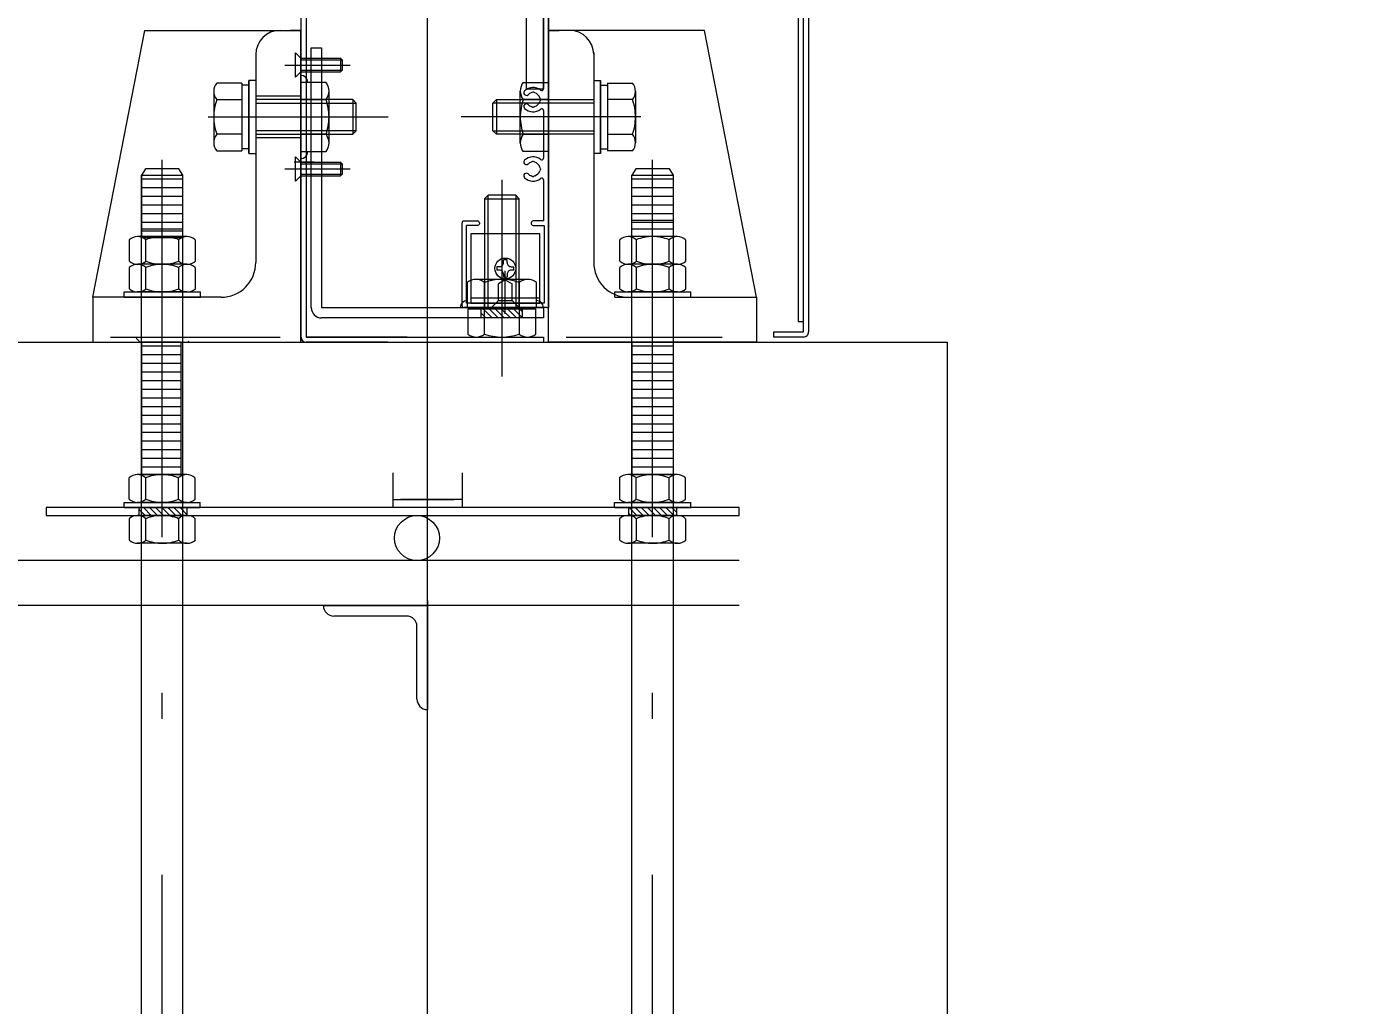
# Model space of a CAD drawing. Header units: millimetres. Extents: x -13466 to 37833, y -11727 to 34084.
# Drawn here: x 17035.3 to 17418.4, y 10737.9 to 11020.4 of the extents above; entities that cross this region are included whole.
import ezdxf

# ---------------------------------------------------------------- set-up
doc = ezdxf.new("R2010")
doc.units = ezdxf.units.MM
doc.header["$LTSCALE"] = 30
doc.header["$PDSIZE"] = 300
doc.linetypes.add('SXF_一点短鎖線', pattern=[9.25, 6, -1.5, 0.25, -1.5])
for name, color, linetype, lineweight in [('D-BMK', 2, 'SXF_一点短鎖線', 13), ('D-STR-DIM', 7, 'Continuous', 13), ('D-STR-STR1', 2, 'Continuous', 13), ('D-STR-STR5', 6, 'Continuous', 25)]:
    doc.layers.add(name, color=color, linetype=linetype, lineweight=lineweight)
doc.styles.add('MS ゴシック', font='MS Gothic.ttf')
doc.dimstyles.new('DIM-30-F', dxfattribs={"dimscale": 30, "dimtxt": 3.5, "dimasz": 2.5, "dimexe": 0, "dimexo": 2, "dimgap": 0.8, "dimtad": 1, "dimdec": 0, "dimzin": 0, "dimdsep": 46, "dimtxsty": 'MS ゴシック', "dimblk": 'OPEN', "dimcen": 0.1, "dimaunit": 1, "dimadec": 4, "dimazin": 0, "dimtfac": 1, "dimtdec": 0, "dimtmove": 2, "dimatfit": 3, "dimldrblk": 'OPEN', "dimfxl": 1, "dimtolj": 1, "dimtzin": 0, "dimlwd": -1, "dimlwe": -1, "dimarcsym": 2})

# ---------------------------------------------------------------- blocks, each defined once
blk = doc.blocks.new('_Open')
at = {"color": 0, "linetype": 'ByBlock', "lineweight": -2}
for p, q in [((-1, 0.1667), (0, 0)), ((-1, -0.1667), (0, 0)), ((0, 0), (-1, 0))]:
    blk.add_line(p, q, dxfattribs=at)
blk = doc.blocks.new('*D20')
at = {"layer": 'D-STR-DIM', "color": 0, "transparency": 16777216}
for p, q in [((8743.3, 12827.45), (8769.9, 12881.24)), ((8837.13, 12848), (9599.08, 12471.25)), ((9692.9, 12491.8), (9666.31, 12438.01))]:
    blk.add_line(p, q, dxfattribs=at)
at = {"layer": 'Defpoints', "color": 0, "transparency": 16777216}
for p in [(8769.9, 12881.24), (9666.31, 12438.01), (9666.31, 12438.01)]:
    blk.add_point(p, dxfattribs=at)
at = {"layer": 'D-STR-DIM', "color": 0, "transparency": 16777216, "xscale": 75, "yscale": 75, "zscale": 75}
for p, rotation in [((8769.9, 12881.24), 153.6900675261025), ((9666.31, 12438.01), 333.6900675261025)]:
    blk.add_blockref('_Open', p, dxfattribs=dict(at, rotation=rotation))
at = {"layer": 'D-STR-DIM', "color": 0, "transparency": 16777216, "insert": (9252.01, 12728.2), "char_height": 105, "width": 46998.7126, "attachment_point": 5, "rotation": 333.6901, "style": 'MS ゴシック'}
blk.add_mtext('\\A1;R1000', dxfattribs=at)
blk = doc.blocks.new('*D36')
at = {"layer": 'D-STR-DIM', "color": 0, "transparency": 16777216}
for p, q in [((17517.8, 5420.06), (17308.97, 5420.06)), ((17308.97, 4995.06), (17308.97, 5345.06)), ((17552.8, 4920.06), (17308.97, 4920.06))]:
    blk.add_line(p, q, dxfattribs=at)
at = {"layer": 'Defpoints', "color": 0, "transparency": 16777216}
for p in [(17308.97, 5420.06), (17577.8, 5420.06), (17612.8, 4920.06)]:
    blk.add_point(p, dxfattribs=at)
at = {"layer": 'D-STR-DIM', "color": 0, "transparency": 16777216, "xscale": 75, "yscale": 75, "zscale": 75}
for p, rotation in [((17308.97, 5420.06), 90), ((17308.97, 4920.06), 270)]:
    blk.add_blockref('_Open', p, dxfattribs=dict(at, rotation=rotation))
at = {"layer": 'D-STR-DIM', "color": 0, "transparency": 16777216, "insert": (17232.47, 5170.06), "char_height": 105, "width": 18546.0308, "attachment_point": 5, "rotation": 90, "style": 'MS ゴシック'}
blk.add_mtext('\\A1;50', dxfattribs=at)

msp = doc.modelspace()

# ---------------------------------------------------------------- linework, layer by layer
at = {"layer": 'D-BMK', "linetype": 'SXF_一点短鎖線', "lineweight": 9}
for p, q in [((17150.939, 8967.227), (17150.939, 15218.012)), ((17074.439, 10595.6), (17074.439, 10981.986)), ((17074.439, 10595.6), (17074.439, 10981.986)), ((17215.939, 10595.6), (17215.939, 10981.986)), ((17215.939, 10595.6), (17215.939, 10981.986))]:
    msp.add_line(p, q, dxfattribs=at)
at = {"layer": 'D-STR-STR1', "linetype": 'Continuous', "lineweight": 9}
for p, q in [((17114.439, 11069.306), (17114.439, 10930.806)), ((17115.939, 11069.306), (17115.939, 10930.806)), ((17115.939, 11059.306), (17115.939, 10939.306)), ((17179.439, 11059.306), (17179.439, 11002.429)), ((17185.939, 11058.806), (17185.939, 10939.806)), ((17259.439, 10935.306), (17259.439, 11053.187)), ((17260.939, 11054.497), (17260.939, 10932.306)), ((17185.939, 11039.306), (17185.939, 10939.306)), ((17184.439, 11034.506), (17184.439, 11002.429)), ((17184.439, 11002.429), (17184.439, 11034.506)), ((17185.939, 11009.673), (17185.939, 11024.505)), ((17054.439, 10942.306), (17069.439, 11019.306)), ((17069.439, 11019.306), (17114.439, 11019.306)), ((17114.439, 11019.306), (17111.439, 11019.306)), ((17114.439, 10929.306), (17114.439, 11019.306)), ((17185.939, 10929.306), (17185.939, 11019.306)), ((17185.939, 11019.306), (17188.939, 11019.306)), ((17230.939, 11019.306), (17185.939, 11019.306)), ((17245.939, 10942.306), (17230.939, 11019.306)), ((17101.439, 11012.306), (17101.439, 10952.306)), ((17112.939, 11005.806), (17112.939, 11012.806)), ((17112.939, 11012.806), (17114.439, 11011.306)), ((17114.439, 11007.306), (17114.439, 11011.306)), ((17114.439, 11011.306), (17125.837, 11011.306)), ((17117.439, 10939.306), (17117.439, 11014.306)), ((17117.439, 11014.306), (17120.439, 11014.306)), ((17120.439, 11014.306), (17120.439, 10939.306)), ((17126.337, 11010.806), (17125.837, 11011.306)), ((17125.939, 11007.306), (17125.939, 11011.306)), ((17198.939, 11012.906), (17198.939, 11005.706)), ((17198.939, 11012.306), (17198.939, 10952.306)), ((17109.794, 11009.306), (17128.641, 11009.306)), ((17112.939, 11005.806), (17114.439, 11007.306)), ((17114.439, 11010.806), (17126.439, 11010.806)), ((17114.439, 11007.806), (17126.439, 11007.806)), ((17114.439, 11007.306), (17125.837, 11007.306)), ((17125.837, 11007.306), (17126.337, 11007.806)), ((17126.439, 11007.806), (17126.439, 11010.806)), ((17097.439, 11004.106), (17090.172, 11004.106)), ((17097.439, 11004.106), (17097.439, 10984.506)), ((17099.439, 11003.506), (17097.439, 11003.506)), ((17101.439, 11004.806), (17099.439, 11004.806)), ((17099.439, 11004.806), (17099.439, 10983.806)), ((17099.439, 10983.806), (17099.439, 11004.806)), ((17099.439, 11004.106), (17099.439, 10984.506)), ((17099.439, 11003.506), (17099.439, 10985.106)), ((17101.439, 11004.806), (17101.439, 10983.806)), ((17114.439, 10984.306), (17114.439, 11004.306)), ((17121.707, 11004.306), (17114.439, 11004.306)), ((17178.604, 11004.306), (17185.871, 11004.306)), ((17185.939, 11003.29), (17185.939, 11004.306)), ((17198.871, 11004.806), (17200.871, 11004.806)), ((17198.939, 11004.806), (17198.939, 11002.79)), ((17200.871, 11004.806), (17200.871, 10983.806)), ((17200.871, 10983.806), (17200.871, 11004.806)), ((17200.871, 11004.106), (17200.871, 10984.506)), ((17200.871, 11003.506), (17202.871, 11003.506)), ((17200.871, 11003.506), (17200.871, 10985.106)), ((17202.871, 11004.106), (17210.139, 11004.106)), ((17202.871, 11004.106), (17202.871, 10984.506)), ((17089.314, 11001.806), (17089.314, 10986.806)), ((17114.439, 11000.306), (17101.439, 11000.306)), ((17122.564, 10986.806), (17122.564, 11001.806)), ((17177.746, 10986.806), (17177.746, 11001.806)), ((17179.439, 11002.429), (17184.439, 11002.429)), ((17181.28, 11001.456), (17180.939, 11001.243)), ((17181.939, 11001.243), (17181.599, 11001.456)), ((17183.589, 10999.466), (17183.376, 10999.806)), ((17210.996, 11001.806), (17210.996, 10986.806)), ((17090.172, 10999.306), (17097.439, 10999.306)), ((17129.439, 10999.306), (17101.439, 10999.306)), ((17101.439, 10998.306), (17130.439, 10998.306)), ((17114.439, 10999.306), (17121.707, 10999.306)), ((17130.439, 10998.306), (17129.439, 10999.306)), ((17129.439, 10999.306), (17129.439, 10989.306)), ((17130.439, 10990.306), (17130.439, 10998.306)), ((17169.871, 10998.306), (17170.871, 10999.306)), ((17198.871, 10998.306), (17169.871, 10998.306)), ((17169.871, 10990.306), (17169.871, 10998.306)), ((17170.871, 10999.306), (17198.871, 10999.306)), ((17170.871, 10999.306), (17170.871, 10989.306)), ((17185.871, 10999.306), (17178.604, 10999.306)), ((17181.28, 10997.156), (17180.939, 10997.37)), ((17181.939, 10997.37), (17181.599, 10997.156)), ((17183.589, 10999.147), (17183.376, 10998.806)), ((17184.439, 10996.184), (17184.439, 10982.429)), ((17198.939, 10997.906), (17198.939, 10990.706)), ((17210.139, 10999.306), (17202.871, 10999.306)), ((17087.74, 10994.306), (17139.628, 10994.306)), ((17212.571, 10994.306), (17160.682, 10994.306)), ((17097.439, 10989.306), (17090.172, 10989.306)), ((17130.439, 10990.306), (17101.439, 10990.306)), ((17101.439, 10989.306), (17129.439, 10989.306)), ((17114.439, 10988.306), (17101.439, 10988.306)), ((17121.707, 10989.306), (17114.439, 10989.306)), ((17129.439, 10989.306), (17130.439, 10990.306)), ((17169.871, 10990.306), (17198.871, 10990.306)), ((17170.871, 10989.306), (17169.871, 10990.306)), ((17198.871, 10989.306), (17170.871, 10989.306)), ((17178.604, 10989.306), (17185.871, 10989.306)), ((17202.871, 10989.306), (17210.139, 10989.306)), ((17090.172, 10984.506), (17097.439, 10984.506)), ((17099.439, 10985.106), (17097.439, 10985.106)), ((17114.439, 10984.306), (17121.707, 10984.306)), ((17185.871, 10984.306), (17178.604, 10984.306)), ((17200.871, 10985.106), (17202.871, 10985.106)), ((17210.139, 10984.506), (17202.871, 10984.506)), ((17099.439, 10983.806), (17101.439, 10983.806)), ((17118.204, 10981.306), (17112.504, 10981.306)), ((17112.939, 10975.806), (17112.939, 10982.806)), ((17112.939, 10982.806), (17114.439, 10981.306)), ((17114.439, 10977.306), (17114.439, 10981.306)), ((17114.439, 10981.306), (17125.837, 10981.306)), ((17114.439, 10980.806), (17126.439, 10980.806)), ((17126.337, 10980.806), (17125.837, 10981.306)), ((17125.939, 10977.306), (17125.939, 10981.306)), ((17126.439, 10977.806), (17126.439, 10980.806)), ((17150.939, 10611.066), (17150.939, 10981.986)), ((17181.28, 10981.456), (17180.939, 10981.243)), ((17181.939, 10981.243), (17181.599, 10981.456)), ((17200.871, 10983.806), (17198.871, 10983.806)), ((17198.939, 10982.906), (17198.939, 10975.706)), ((17068.439, 10977.535), (17068.439, 10959.806)), ((17068.439, 10976.498), (17080.439, 10976.498)), ((17109.794, 10979.306), (17128.641, 10979.306)), ((17112.939, 10975.806), (17114.439, 10977.306)), ((17114.439, 10977.806), (17126.439, 10977.806)), ((17114.439, 10977.306), (17125.837, 10977.306)), ((17125.837, 10977.306), (17126.337, 10977.806)), ((17181.28, 10977.156), (17180.939, 10977.37)), ((17181.939, 10977.37), (17181.599, 10977.156)), ((17183.589, 10979.466), (17183.376, 10979.806)), ((17183.589, 10979.147), (17183.376, 10978.806)), ((17209.939, 10976.498), (17221.939, 10976.498)), ((17068.439, 10973.998), (17080.439, 10973.998)), ((17172.439, 10976.196), (17172.439, 10919.406)), ((17184.439, 10976.184), (17184.439, 10964.306)), ((17209.939, 10973.998), (17221.939, 10973.998)), ((17068.439, 10971.498), (17080.439, 10971.498)), ((17068.439, 10968.998), (17080.439, 10968.998)), ((17168.439, 10971.73), (17167.439, 10970.73)), ((17167.439, 10970.73), (17167.439, 10938.931)), ((17167.439, 10970.73), (17177.439, 10970.73)), ((17168.439, 10938.931), (17168.439, 10971.73)), ((17176.439, 10971.73), (17168.439, 10971.73)), ((17177.439, 10970.73), (17176.439, 10971.73)), ((17176.439, 10971.73), (17176.439, 10938.931)), ((17177.439, 10938.931), (17177.439, 10970.73)), ((17209.939, 10971.498), (17221.939, 10971.498)), ((17209.939, 10968.998), (17221.939, 10968.998)), ((17068.439, 10966.498), (17080.439, 10966.498)), ((17209.939, 10966.498), (17221.939, 10966.498)), ((17068.439, 10963.998), (17080.439, 10963.998)), ((17068.439, 10961.998), (17080.439, 10961.998)), ((17068.439, 10961.998), (17080.439, 10961.998)), ((17068.439, 10961.498), (17080.439, 10961.498)), ((17160.939, 10939.806), (17160.939, 10963.806)), ((17161.439, 10964.306), (17165.439, 10964.306)), ((17162.239, 10940.606), (17162.239, 10963.006)), ((17165.439, 10963.006), (17162.239, 10963.006)), ((17165.939, 10963.806), (17165.939, 10963.506)), ((17180.939, 10963.806), (17180.939, 10963.506)), ((17184.439, 10964.306), (17181.439, 10964.306)), ((17181.439, 10963.006), (17184.639, 10963.006)), ((17184.639, 10963.006), (17184.639, 10940.606)), ((17209.939, 10964.498), (17221.939, 10964.498)), ((17209.939, 10963.998), (17221.939, 10963.998)), ((17209.939, 10961.998), (17221.939, 10961.998)), ((17065.004, 10952.72), (17065.004, 10958.887)), ((17081.577, 10959.806), (17067.326, 10959.806)), ((17068.439, 10959.806), (17079.891, 10959.806)), ((17068.439, 10959.498), (17080.439, 10959.498)), ((17069.754, 10952.72), (17069.754, 10958.887)), ((17079.254, 10952.72), (17079.254, 10958.887)), ((17084.004, 10952.72), (17084.004, 10958.887)), ((17183.439, 10960.606), (17163.439, 10960.606)), ((17163.439, 10960.606), (17163.439, 10940.606)), ((17183.439, 10940.606), (17183.439, 10960.606)), ((17206.504, 10952.72), (17206.504, 10958.887)), ((17223.077, 10959.806), (17208.826, 10959.806)), ((17211.254, 10952.72), (17211.254, 10958.887)), ((17220.754, 10952.72), (17220.754, 10958.887)), ((17225.504, 10952.72), (17225.504, 10958.887)), ((17065.004, 10944.72), (17065.004, 10950.887)), ((17081.577, 10951.806), (17067.326, 10951.806)), ((17081.577, 10951.806), (17067.326, 10951.806)), ((17069.754, 10944.72), (17069.754, 10950.887)), ((17079.254, 10944.72), (17079.254, 10950.887)), ((17084.004, 10944.72), (17084.004, 10950.887)), ((17171.739, 10951.106), (17170.999, 10951.106)), ((17171.739, 10950.106), (17170.999, 10950.106)), ((17172.939, 10952.306), (17172.939, 10953.046)), ((17173.439, 10937.551), (17173.439, 10949.877)), ((17173.939, 10952.306), (17173.939, 10953.046)), ((17175.139, 10951.106), (17175.879, 10951.106)), ((17175.879, 10950.106), (17175.139, 10950.106)), ((17206.504, 10944.72), (17206.504, 10950.887)), ((17223.077, 10951.806), (17208.826, 10951.806)), ((17223.077, 10951.806), (17208.826, 10951.806)), ((17211.254, 10944.72), (17211.254, 10950.887)), ((17220.754, 10944.72), (17220.754, 10950.887)), ((17225.504, 10944.72), (17225.504, 10950.887)), ((17162.439, 10946.573), (17162.439, 10939.306)), ((17179.939, 10947.431), (17164.939, 10947.431)), ((17167.439, 10939.306), (17167.439, 10946.573)), ((17173.439, 10947.306), (17171.439, 10946.152)), ((17171.439, 10941.306), (17171.439, 10946.152)), ((17172.939, 10948.906), (17172.939, 10948.166)), ((17173.439, 10947.306), (17175.439, 10946.152)), ((17173.939, 10948.906), (17173.939, 10948.166)), ((17175.439, 10941.306), (17175.439, 10946.152)), ((17177.439, 10946.573), (17177.439, 10939.306)), ((17182.439, 10939.306), (17182.439, 10946.573)), ((17091.439, 10942.306), (17054.439, 10942.306)), ((17054.439, 10942.306), (17054.439, 10932.306)), ((17063.504, 10943.806), (17085.504, 10943.806)), ((17063.504, 10942.306), (17063.504, 10943.806)), ((17063.504, 10942.306), (17085.504, 10942.306)), ((17081.577, 10943.806), (17067.326, 10943.806)), ((17085.504, 10942.306), (17085.504, 10943.806)), ((17163.439, 10942.106), (17183.439, 10942.106)), ((17205.004, 10943.806), (17227.004, 10943.806)), ((17205.004, 10942.306), (17205.004, 10943.806)), ((17205.004, 10942.306), (17227.004, 10942.306)), ((17205.939, 10942.306), (17245.939, 10942.306)), ((17223.077, 10943.806), (17208.826, 10943.806)), ((17227.004, 10942.306), (17227.004, 10943.806)), ((17245.939, 10942.306), (17245.939, 10932.306)), ((17120.439, 10939.306), (17184.439, 10939.306)), ((17185.439, 10939.306), (17161.439, 10939.306)), ((17184.639, 10940.606), (17162.239, 10940.606)), ((17182.439, 10939.306), (17162.439, 10939.306)), ((17182.439, 10939.306), (17162.439, 10939.306)), ((17162.639, 10938.931), (17162.639, 10931.664)), ((17162.639, 10938.931), (17182.239, 10938.931)), ((17163.439, 10940.606), (17183.439, 10940.606)), ((17166.439, 10936.306), (17166.439, 10939.306)), ((17169.612, 10936.306), (17166.612, 10939.306)), ((17167.439, 10931.664), (17167.439, 10938.931)), ((17171.38, 10936.306), (17168.38, 10939.306)), ((17171.439, 10941.306), (17169.439, 10939.306)), ((17169.439, 10939.306), (17177.439, 10939.306)), ((17172.439, 10937.015), (17170.148, 10939.306)), ((17171.439, 10941.306), (17175.439, 10941.306)), ((17172.439, 10938.782), (17171.915, 10939.306)), ((17174.915, 10936.306), (17172.439, 10938.782)), ((17176.683, 10936.306), (17173.683, 10939.306)), ((17175.439, 10941.306), (17177.439, 10939.306)), ((17178.439, 10936.318), (17175.451, 10939.306)), ((17178.439, 10938.086), (17177.219, 10939.306)), ((17177.439, 10938.931), (17177.439, 10931.664)), ((17178.439, 10936.306), (17178.439, 10939.306)), ((17182.239, 10931.664), (17182.239, 10938.931)), ((17184.439, 10939.306), (17184.439, 10936.306)), ((17184.439, 10936.306), (17120.439, 10936.306)), ((17167.844, 10936.306), (17166.439, 10937.711)), ((17173.148, 10936.306), (17172.439, 10937.015)), ((17054.439, 10932.306), (17054.439, 10929.306)), ((17059.506, 10930.806), (17108.506, 10930.806)), ((17068.094, 10929.306), (17066.939, 10930.461)), ((17115.939, 10930.806), (17184.439, 10930.806)), ((17115.942, 10930.806), (17184.442, 10930.806)), ((17139.504, 10930.806), (17116.004, 10930.806)), ((17139.506, 10930.806), (17116.006, 10930.806)), ((17145.155, 10930.806), (17122.075, 10930.806)), ((17164.939, 10930.806), (17179.939, 10930.806)), ((17184.439, 10930.806), (17184.439, 10929.306)), ((17190.965, 10930.806), (17236.006, 10930.806)), ((17222.004, 10929.306), (17222.004, 10933.32)), ((17245.939, 10932.306), (17245.939, 10929.306)), ((17259.439, 10930.806), (17250.939, 10930.806)), ((17054.439, 10929.306), (17110.439, 10929.306)), ((17054.439, 10929.306), (17114.439, 10929.306)), ((17059.504, 10929.306), (17108.504, 10929.306)), ((17079.891, 10929.306), (17068.439, 10929.306)), ((17068.439, 10929.306), (17068.439, 10891.106)), ((17068.439, 10928.308), (17079.891, 10928.308)), ((17079.891, 10891.106), (17079.891, 10929.306)), ((17082.236, 10929.306), (17081.939, 10929.603)), ((17115.939, 10929.306), (17184.439, 10929.306)), ((17115.939, 10929.306), (17184.439, 10929.306)), ((17139.504, 10929.306), (17116.004, 10929.306)), ((17245.939, 10929.306), (17185.939, 10929.306)), ((17190.939, 10929.306), (17235.939, 10929.306)), ((17190.963, 10929.306), (17236.004, 10929.306)), ((17221.939, 10929.306), (17209.939, 10929.306)), ((17209.939, 10929.306), (17209.939, 10891.106)), ((17209.939, 10928.308), (17221.939, 10928.308)), ((17221.939, 10891.106), (17221.939, 10929.306)), ((17068.439, 10925.808), (17079.891, 10925.808)), ((17068.439, 10923.308), (17079.891, 10923.308)), ((17209.939, 10925.808), (17221.939, 10925.808)), ((17209.939, 10923.308), (17221.939, 10923.308)), ((17068.439, 10920.808), (17079.891, 10920.808)), ((17209.939, 10920.808), (17221.939, 10920.808)), ((17068.439, 10918.308), (17079.891, 10918.308)), ((17068.439, 10915.808), (17079.891, 10915.808)), ((17209.939, 10918.308), (17221.939, 10918.308)), ((17209.939, 10915.808), (17221.939, 10915.808)), ((17068.439, 10913.308), (17079.891, 10913.308)), ((17209.939, 10913.308), (17221.939, 10913.308)), ((17068.439, 10910.808), (17079.891, 10910.808)), ((17068.439, 10908.308), (17079.891, 10908.308)), ((17209.939, 10910.808), (17221.939, 10910.808)), ((17209.939, 10908.308), (17221.939, 10908.308)), ((17068.439, 10905.808), (17079.891, 10905.808)), ((17209.939, 10905.808), (17221.939, 10905.808)), ((17068.439, 10903.308), (17079.891, 10903.308)), ((17068.439, 10900.808), (17079.891, 10900.808)), ((17209.939, 10903.308), (17221.939, 10903.308)), ((17209.939, 10900.808), (17221.939, 10900.808)), ((17068.439, 10898.308), (17079.891, 10898.308)), ((17209.939, 10898.308), (17221.939, 10898.308)), ((17068.439, 10895.808), (17079.891, 10895.808)), ((17068.439, 10893.308), (17079.891, 10893.308)), ((17209.939, 10895.808), (17221.939, 10895.808)), ((17209.939, 10893.308), (17221.939, 10893.308)), ((17064.939, 10884.02), (17064.939, 10890.187)), ((17081.512, 10891.106), (17067.262, 10891.106)), ((17081.512, 10891.106), (17067.262, 10891.106)), ((17068.439, 10891.106), (17079.891, 10891.106)), ((17069.689, 10884.02), (17069.689, 10890.187)), ((17079.19, 10884.02), (17079.19, 10890.187)), ((17083.94, 10884.02), (17083.94, 10890.187)), ((17140.939, 10891.606), (17140.939, 10883.906)), ((17160.939, 10891.606), (17160.939, 10883.906)), ((17206.439, 10884.02), (17206.439, 10890.187)), ((17223.012, 10891.106), (17208.762, 10891.106)), ((17223.012, 10891.106), (17208.762, 10891.106)), ((17209.939, 10891.106), (17221.939, 10891.106)), ((17211.189, 10884.02), (17211.189, 10890.187)), ((17220.69, 10884.02), (17220.69, 10890.187)), ((17225.44, 10884.02), (17225.44, 10890.187)), ((17240.939, 10881.606), (17040.939, 10881.606)), ((17040.939, 10881.606), (17040.939, 10879.306)), ((17063.439, 10883.106), (17085.439, 10883.106)), ((17063.439, 10881.606), (17063.439, 10883.106)), ((17063.439, 10881.606), (17085.439, 10881.606)), ((17081.512, 10883.106), (17067.262, 10883.106)), ((17081.687, 10881.606), (17067.687, 10881.606)), ((17067.687, 10881.606), (17067.687, 10879.306)), ((17069.528, 10879.306), (17067.687, 10881.147)), ((17071.296, 10879.306), (17068.996, 10881.606)), ((17073.063, 10879.306), (17070.763, 10881.606)), ((17074.831, 10879.306), (17072.531, 10881.606)), ((17076.599, 10879.306), (17074.299, 10881.606)), ((17078.367, 10879.306), (17076.067, 10881.606)), ((17080.135, 10879.306), (17077.835, 10881.606)), ((17081.687, 10879.522), (17079.602, 10881.606)), ((17081.687, 10881.29), (17081.37, 10881.606)), ((17081.687, 10879.306), (17081.687, 10881.606)), ((17085.439, 10881.606), (17085.439, 10883.106)), ((17140.939, 10883.906), (17140.939, 10881.606)), ((17140.939, 10883.906), (17143.239, 10883.906)), ((17158.639, 10881.606), (17140.939, 10881.606)), ((17158.639, 10883.906), (17143.239, 10883.906)), ((17143.239, 10883.906), (17158.639, 10883.906)), ((17160.939, 10883.906), (17158.639, 10883.906)), ((17160.939, 10883.906), (17160.939, 10881.606)), ((17204.939, 10883.106), (17226.939, 10883.106)), ((17204.939, 10881.606), (17204.939, 10883.106)), ((17204.939, 10881.606), (17226.939, 10881.606)), ((17223.012, 10883.106), (17208.762, 10883.106)), ((17222.939, 10881.606), (17208.939, 10881.606)), ((17208.939, 10881.606), (17208.939, 10879.306)), ((17211.426, 10879.306), (17209.126, 10881.606)), ((17213.194, 10879.306), (17210.894, 10881.606)), ((17214.962, 10879.306), (17212.662, 10881.606)), ((17216.729, 10879.306), (17214.429, 10881.606)), ((17218.497, 10879.306), (17216.197, 10881.606)), ((17220.265, 10879.306), (17217.965, 10881.606)), ((17222.033, 10879.306), (17219.733, 10881.606)), ((17222.939, 10880.167), (17221.5, 10881.606)), ((17222.939, 10879.306), (17222.939, 10881.606)), ((17226.939, 10881.606), (17226.939, 10883.106)), ((17240.939, 10879.306), (17240.939, 10881.606)), ((17040.939, 10879.306), (17240.939, 10879.306)), ((17064.992, 10872.22), (17064.992, 10878.387)), ((17081.565, 10879.306), (17067.314, 10879.306)), ((17067.76, 10879.306), (17067.687, 10879.38)), ((17067.687, 10879.306), (17081.687, 10879.306)), ((17069.742, 10872.22), (17069.742, 10878.387)), ((17079.242, 10872.22), (17079.242, 10878.387)), ((17083.992, 10872.22), (17083.992, 10878.387)), ((17206.492, 10872.22), (17206.492, 10878.387)), ((17223.065, 10879.306), (17208.814, 10879.306)), ((17209.658, 10879.306), (17208.939, 10880.025)), ((17208.939, 10879.306), (17222.939, 10879.306)), ((17211.242, 10872.22), (17211.242, 10878.387)), ((17220.742, 10872.22), (17220.742, 10878.387)), ((17225.492, 10872.22), (17225.492, 10878.387)), ((17081.565, 10871.306), (17067.314, 10871.306)), ((17223.065, 10871.306), (17208.814, 10871.306)), ((17240.939, 10866.306), (16979.801, 10866.306)), ((17150.942, 10854.806), (17150.942, 10824.806)), ((17240.939, 10853.306), (16979.801, 10853.306)), ((17120.939, 10853.306), (17150.939, 10853.306)), ((17144.939, 10850.306), (17123.939, 10850.306)), ((17150.939, 10853.306), (17150.939, 10823.306)), ((17147.939, 10826.306), (17147.939, 10847.306))]:
    msp.add_line(p, q, dxfattribs=at)
at = {"layer": 'D-STR-STR1'}
for p, q in [((14500.939, 10929.306), (17300.939, 10929.306)), ((17300.939, 10929.306), (17300.939, 10229.306))]:
    msp.add_line(p, q, dxfattribs=at)
at = {"layer": 'D-STR-STR1', "linetype": 'Continuous', "lineweight": 9}
for points in [[(17250.939, 10930.806), (17250.939, 10932.306), (17259.439, 10932.306), (17259.439, 11054.497), (17187.237, 11064.32)], [(17258.142, 11054.673), (17189.439, 11064.02), (17189.439, 11062.507), (17257.939, 11053.187), (17257.939, 10935.306), (17259.439, 10935.306)]]:
    msp.add_lwpolyline(points, dxfattribs=at)
for centre, radius in [((17173.439, 10950.606), 3), ((17147.939, 10872.806), 6.5)]:
    msp.add_circle(centre, radius, dxfattribs=at)
for centre, radius, start, end in [((17108.439, 11012.306), 7, 90, 180), ((17191.939, 11012.306), 7, 0, 90), ((17093.101, 11001.706), 3.786, 140.6618, 180), ((17114.439, 11004.306), 2, 0, 90), ((17118.493, 11001.806), 4.072, 0, 37.87888), ((17181.818, 11001.806), 4.072, 142.12112, 180), ((17207.21, 11001.706), 3.786, 0, 39.3382), ((17093.101, 11001.706), 3.786, 180, 219.3382), ((17118.493, 11001.806), 4.072, 322.12112, 360), ((17181.818, 11001.806), 4.072, 180, 217.87888), ((17179.523, 11001.279), 0.75, 134.17338, 314.17338), ((17181.439, 10999.306), 3.5, 51.31781, 134.17338), ((17181.439, 10999.306), 2, 104.47751, 134.17338), ((17181.439, 11001.202), 0.3, 57.9116, 122.0884), ((17181.439, 10999.306), 2, 14.47751, 75.52249), ((17183.335, 10999.306), 0.3, 327.9116, 32.0884), ((17183.939, 11002.429), 0.5, 231.31781, 0), ((17207.21, 11001.706), 3.786, 320.6618, 360), ((17104.314, 10994.306), 15, 160.52878, 180), ((17107.564, 10994.306), 15, 0, 19.47122), ((17192.746, 10994.306), 15, 160.52878, 180), ((17179.523, 10997.334), 0.75, 45.82662, 225.82662), ((17181.439, 10999.306), 3.5, 225.82662, 308.68219), ((17181.439, 10999.306), 2, 225.82662, 255.52249), ((17181.439, 10997.41), 0.3, 237.9116, 302.0884), ((17181.439, 10999.306), 2, 284.47751, 345.52249), ((17183.939, 10996.184), 0.5, 0, 128.68219), ((17195.996, 10994.306), 15, 0, 19.47122), ((17104.314, 10994.306), 15, 180, 199.47122), ((17107.564, 10994.306), 15, 340.52878, 360), ((17192.746, 10994.306), 15, 180, 199.47122), ((17195.996, 10994.306), 15, 340.52878, 360), ((17093.101, 10986.906), 3.786, 140.6618, 180), ((17118.493, 10986.806), 4.072, 360, 37.87888), ((17181.818, 10986.806), 4.072, 142.12112, 180), ((17207.21, 10986.906), 3.786, 0, 39.3382), ((17093.101, 10986.906), 3.786, 180, 219.3382), ((17114.439, 10984.306), 2, 270, 0), ((17118.493, 10986.806), 4.072, 322.12112, 360), ((17181.818, 10986.806), 4.072, 180, 217.87888), ((17207.21, 10986.906), 3.786, 320.6618, 0), ((17179.523, 10981.279), 0.75, 134.17338, 314.17338), ((17181.439, 10979.306), 3.5, 51.31781, 134.17338), ((17181.439, 10979.306), 2, 104.47751, 134.17338), ((17181.439, 10981.202), 0.3, 57.9116, 122.0884), ((17181.439, 10979.306), 2, 14.47751, 75.52249), ((17183.939, 10982.429), 0.5, 231.31781, 0), ((17179.523, 10977.334), 0.75, 45.82662, 225.82662), ((17181.439, 10979.306), 3.5, 225.82662, 308.68219), ((17181.439, 10979.306), 2, 225.82662, 255.52249), ((17181.439, 10977.41), 0.3, 237.9116, 302.0884), ((17181.439, 10979.306), 2, 284.47751, 345.52249), ((17183.335, 10979.306), 0.3, 327.9116, 32.0884), ((17183.939, 10976.184), 0.5, 0, 128.68219), ((17161.439, 10963.806), 0.5, 135.00001, 179.99997), ((17161.439, 10963.806), 0.5, 90.00002, 134.99999), ((17165.439, 10963.806), 0.5, 45.00001, 90.00001), ((17165.439, 10963.506), 0.5, 270.00001, 314.99996), ((17165.439, 10963.806), 0.5, 0.00001, 45), ((17165.439, 10963.506), 0.5, 315.00008, 359.99992), ((17181.439, 10963.806), 0.5, 134.99994, 180.00007), ((17181.439, 10963.506), 0.5, 180, 224.99999), ((17181.439, 10963.806), 0.5, 90.00001, 134.99999), ((17181.439, 10963.506), 0.5, 225.00004, 269.99996), ((17067.326, 10956.244), 3.563, 90, 132.1), ((17067.326, 10956.244), 3.563, 47.9, 90), ((17074.452, 10947.018), 12.789, 90, 111.8), ((17074.452, 10947.018), 12.789, 68.2, 90), ((17081.577, 10956.244), 3.563, 90, 132.1), ((17081.577, 10956.244), 3.563, 47.9, 90), ((17208.826, 10956.244), 3.563, 90, 132.1), ((17208.826, 10956.244), 3.563, 47.9, 90), ((17215.952, 10947.018), 12.789, 90, 111.8), ((17215.952, 10947.018), 12.789, 68.2, 90), ((17223.077, 10956.244), 3.563, 90, 132.1), ((17223.077, 10956.244), 3.563, 47.9, 90), ((17067.326, 10948.244), 3.563, 90, 132.1), ((17067.379, 10955.369), 3.563, 227.9, 270), ((17067.326, 10948.244), 3.563, 47.9, 90), ((17067.379, 10955.369), 3.563, 270, 312.1), ((17074.452, 10939.018), 12.789, 90, 111.8), ((17074.504, 10964.595), 12.789, 248.2, 270), ((17074.452, 10939.018), 12.789, 68.2, 90), ((17074.504, 10964.595), 12.789, 270, 291.8), ((17081.577, 10948.244), 3.563, 90, 132.1), ((17081.629, 10955.369), 3.563, 227.9, 270), ((17081.577, 10948.244), 3.563, 47.9, 90), ((17081.629, 10955.369), 3.563, 270, 312.1), ((17091.439, 10952.306), 10, 315, 0), ((17173.439, 10950.606), 2.5, 174.23, 179.99999), ((17173.439, 10950.606), 2.5, 180.00001, 185.76498), ((17173.439, 10950.606), 2.5, 168.45999, 174.23001), ((17173.439, 10950.606), 2.5, 185.76502, 191.52998), ((17171.739, 10952.306), 1.2, 270.00001, 314.99999), ((17171.739, 10948.906), 1.2, 44.99999, 90.00001), ((17171.739, 10952.306), 1.2, 315, 360), ((17171.739, 10948.906), 1.2, 360, 45.00001), ((17173.439, 10950.606), 2.5, 89.995, 101.53), ((17173.439, 10950.606), 2.5, 78.46001, 89.99499), ((17175.139, 10952.306), 1.2, 180, 225), ((17175.139, 10948.906), 1.2, 134.99999, 180.00001), ((17175.139, 10952.306), 1.2, 225.00001, 270), ((17175.139, 10948.906), 1.2, 90, 135.00001), ((17173.439, 10950.606), 2.5, 359.99501, 11.52999), ((17173.439, 10950.606), 2.5, 348.46, 359.995), ((17208.939, 10952.306), 10, 180, 225), ((17208.826, 10948.244), 3.563, 90, 132.1), ((17208.879, 10955.369), 3.563, 227.9, 270), ((17208.826, 10948.244), 3.563, 47.9, 90), ((17208.879, 10955.369), 3.563, 270, 312.1), ((17215.952, 10939.018), 12.789, 90, 111.8), ((17216.004, 10964.595), 12.789, 248.2, 270), ((17215.952, 10939.018), 12.789, 68.2, 90), ((17216.004, 10964.595), 12.789, 270, 291.8), ((17223.077, 10948.244), 3.563, 90, 132.1), ((17223.129, 10955.369), 3.563, 227.9, 270), ((17223.077, 10948.244), 3.563, 47.9, 90), ((17223.129, 10955.369), 3.563, 270, 312.1), ((17164.939, 10943.36), 4.072, 52.12112, 127.87888), ((17172.439, 10932.431), 15, 70.52878, 109.47122), ((17173.439, 10950.606), 2.5, 258.45999, 269.995), ((17173.439, 10950.606), 2.5, 269.995, 281.53001), ((17179.939, 10943.36), 4.072, 52.12112, 127.87888), ((17067.379, 10947.369), 3.563, 227.9, 270), ((17067.379, 10947.369), 3.563, 270, 312.1), ((17074.504, 10956.595), 12.789, 248.2, 270), ((17074.504, 10956.595), 12.789, 270, 291.8), ((17081.629, 10947.369), 3.563, 227.9, 270), ((17081.629, 10947.369), 3.563, 270, 312.1), ((17091.439, 10952.306), 10, 270, 315), ((17208.939, 10952.306), 10, 225, 270), ((17208.879, 10947.369), 3.563, 227.9, 270), ((17208.879, 10947.369), 3.563, 270, 312.1), ((17216.004, 10956.595), 12.789, 248.2, 270), ((17216.004, 10956.595), 12.789, 270, 291.8), ((17223.129, 10947.369), 3.563, 227.9, 270), ((17223.129, 10947.369), 3.563, 270, 312.1), ((17120.439, 10939.306), 3, 180, 270), ((17162.439, 10939.306), 2, 90, 180), ((17161.439, 10939.806), 0.5, 180.00001, 224.99998), ((17161.439, 10939.806), 0.5, 224.99999, 269.99999), ((17182.439, 10939.306), 2, 0, 90), ((17185.439, 10939.806), 0.5, 270.00003, 314.99999), ((17185.439, 10939.806), 0.5, 315.00001, 359.99998), ((17115.939, 10930.806), 1.5, 180, 270), ((17116.004, 10930.806), 1.5, 180, 270), ((17165.039, 10934.592), 3.786, 230.6618, 309.3382), ((17172.439, 10945.806), 15, 250.52878, 289.47122), ((17179.839, 10934.592), 3.786, 230.6618, 309.3382), ((17259.439, 10932.306), 1.5, 270, 315), ((17259.439, 10932.306), 1.5, 315, 360), ((17067.262, 10887.544), 3.563, 90, 132.1), ((17067.262, 10887.544), 3.563, 47.9, 90), ((17074.387, 10878.318), 12.789, 90, 111.8), ((17074.387, 10878.318), 12.789, 68.2, 90), ((17081.512, 10887.544), 3.563, 90, 132.1), ((17081.512, 10887.544), 3.563, 47.9, 90), ((17208.762, 10887.544), 3.563, 90, 132.1), ((17208.762, 10887.544), 3.563, 47.9, 90), ((17215.887, 10878.318), 12.789, 90, 111.8), ((17215.887, 10878.318), 12.789, 68.2, 90), ((17223.012, 10887.544), 3.563, 90, 132.1), ((17223.012, 10887.544), 3.563, 47.9, 90), ((17067.314, 10886.669), 3.563, 227.9, 270), ((17067.314, 10886.669), 3.563, 270, 312.1), ((17074.439, 10895.895), 12.789, 248.2, 270), ((17074.439, 10895.895), 12.789, 270, 291.8), ((17081.565, 10886.669), 3.563, 227.9, 270), ((17081.565, 10886.669), 3.563, 270, 312.1), ((17208.814, 10886.669), 3.563, 227.9, 270), ((17208.814, 10886.669), 3.563, 270, 312.1), ((17215.939, 10895.895), 12.789, 248.2, 270), ((17215.939, 10895.895), 12.789, 270, 291.8), ((17223.065, 10886.669), 3.563, 227.9, 270), ((17223.065, 10886.669), 3.563, 270, 312.1), ((17067.314, 10875.744), 3.563, 90, 132.1), ((17067.314, 10875.744), 3.563, 47.9, 90), ((17074.439, 10866.518), 12.789, 90, 111.8), ((17074.439, 10866.518), 12.789, 68.2, 90), ((17081.565, 10875.744), 3.563, 90, 132.1), ((17081.565, 10875.744), 3.563, 47.9, 90), ((17208.814, 10875.744), 3.563, 90, 132.1), ((17208.814, 10875.744), 3.563, 47.9, 90), ((17215.939, 10866.518), 12.789, 90, 111.8), ((17215.939, 10866.518), 12.789, 68.2, 90), ((17223.065, 10875.744), 3.563, 90, 132.1), ((17223.065, 10875.744), 3.563, 47.9, 90), ((17067.367, 10874.869), 3.563, 227.9, 270), ((17067.367, 10874.869), 3.563, 270, 312.1), ((17074.492, 10884.095), 12.789, 248.2, 270), ((17074.492, 10884.095), 12.789, 270, 291.8), ((17081.617, 10874.869), 3.563, 227.9, 270), ((17081.617, 10874.869), 3.563, 270, 312.1), ((17208.867, 10874.869), 3.563, 227.9, 270), ((17208.867, 10874.869), 3.563, 270, 312.1), ((17215.992, 10884.095), 12.789, 248.2, 270), ((17215.992, 10884.095), 12.789, 270, 291.8), ((17223.117, 10874.869), 3.563, 227.9, 270), ((17223.117, 10874.869), 3.563, 270, 312.1), ((17123.939, 10853.306), 3, 180, 270), ((17144.939, 10847.306), 3, 0, 90), ((17150.939, 10826.306), 3, 180, 270)]:
    msp.add_arc(centre, radius, start, end, dxfattribs=at)
at = {"layer": 'D-STR-STR5', "linetype": 'Continuous', "lineweight": 9}
for p, q in [((17069.62, 10979.306), (17068.439, 10977.535)), ((17068.439, 10566.889), (17068.439, 10977.535)), ((17068.439, 10566.889), (17068.439, 10977.535)), ((17068.439, 10977.535), (17080.439, 10977.535)), ((17079.259, 10979.306), (17069.62, 10979.306)), ((17080.439, 10977.535), (17079.259, 10979.306)), ((17080.439, 10569.257), (17080.439, 10977.535)), ((17080.439, 10569.257), (17080.439, 10977.535)), ((17211.12, 10979.306), (17209.939, 10977.535)), ((17209.939, 10977.535), (17221.939, 10977.535)), ((17209.939, 10566.889), (17209.939, 10977.535)), ((17209.939, 10566.889), (17209.939, 10977.535)), ((17220.759, 10979.306), (17211.12, 10979.306)), ((17221.939, 10977.535), (17220.759, 10979.306)), ((17221.939, 10569.257), (17221.939, 10977.535)), ((17221.939, 10569.257), (17221.939, 10977.535))]:
    msp.add_line(p, q, dxfattribs=at)

# ---------------------------------------------------------------- dimensions: what is measured, and where the dimension line sits
at = {"layer": 'D-STR-DIM'}
for base, p1, p2, angle, text, picture, middle in [((9666.306, 12438.012), (8769.897, 12881.239), (9666.306, 12438.012), 333.69007, 'R<>', '*D20', (9252.008, 12728.201)), ((17308.966, 5420.064), (17612.803, 4920.064), (17577.803, 5420.064), 90, '50', '*D36', (17232.466, 5170.064))]:
    dim = msp.add_linear_dim(base=base, p1=p1, p2=p2, angle=angle, text=text, dimstyle='DIM-30-F', dxfattribs=at)
    dim.commit()
    dim.dimension.update_dxf_attribs({"geometry": picture, "text_midpoint": middle})

doc.saveas('drawing.dxf')
